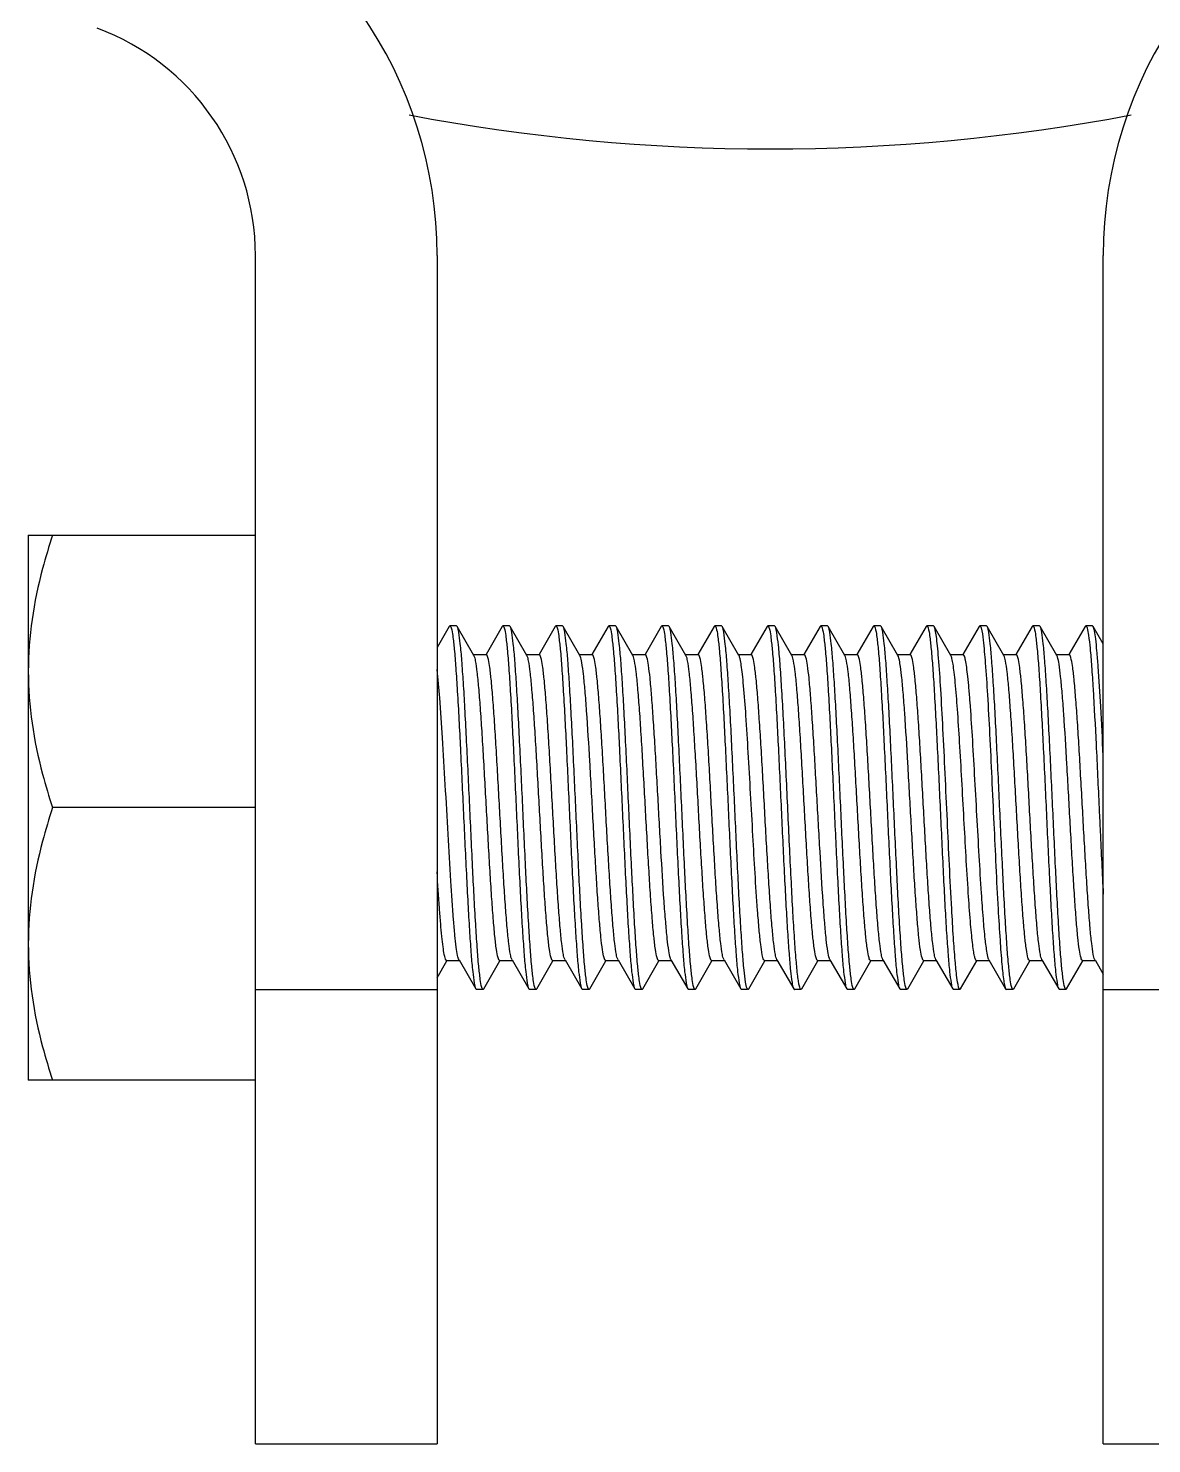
# Model space of a CAD drawing. Extents: x -409572 to -157272, y 600795 to 878326.
# Drawn here: x -401339.9 to -401070.6, y 810430.3 to 810769.6 of the extents above; entities that cross this region are included whole.
import ezdxf

# ---------------------------------------------------------------- set-up
doc = ezdxf.new("R2010")
doc.units = 0
doc.header["$LTSCALE"] = 1000
doc.header["$MEASUREMENT"] = 0
doc.layers.get('0').update_dxf_attribs({"linetype": 'CONTINUOUS'})

msp = doc.modelspace()

# ---------------------------------------------------------------- linework, layer by layer
at = {"linetype": 'CONTINUOUS'}
for p, q in [((-401285.48, 810430.28), (-401285.48, 810715.09)), ((-401241.92, 810715.09), (-401241.92, 810430.28)), ((-401082.2, 810430.28), (-401082.2, 810715.09)), ((-401339.93, 810648.08), (-401285.48, 810648.08)), ((-401339.93, 810648.08), (-401339.93, 810517.4)), ((-401239, 810626.16), (-401241.92, 810621.12)), ((-401239, 810626.16), (-401238.84, 810626.3)), ((-401237.25, 810626.3), (-401238.84, 810626.3)), ((-401237.25, 810626.3), (-401238.84, 810626.3)), ((-401238.84, 810626.3), (-401238.81, 810626.3)), ((-401237.09, 810626.16), (-401237.25, 810626.3)), ((-401233.07, 810619.24), (-401237.09, 810626.16)), ((-401226.29, 810626.16), (-401230.19, 810619.44)), ((-401226.29, 810626.16), (-401226.13, 810626.3)), ((-401224.54, 810626.3), (-401226.13, 810626.3)), ((-401224.54, 810626.3), (-401226.13, 810626.3)), ((-401226.13, 810626.3), (-401226.11, 810626.3)), ((-401224.38, 810626.16), (-401224.54, 810626.3)), ((-401220.37, 810619.24), (-401224.38, 810626.16)), ((-401213.59, 810626.16), (-401217.48, 810619.44)), ((-401213.59, 810626.16), (-401213.43, 810626.3)), ((-401211.84, 810626.3), (-401213.43, 810626.3)), ((-401211.84, 810626.3), (-401213.43, 810626.3)), ((-401213.43, 810626.3), (-401213.4, 810626.3)), ((-401211.68, 810626.16), (-401211.84, 810626.3)), ((-401207.66, 810619.24), (-401211.68, 810626.16)), ((-401200.88, 810626.16), (-401204.78, 810619.44)), ((-401200.88, 810626.16), (-401200.72, 810626.3)), ((-401199.13, 810626.3), (-401200.72, 810626.3)), ((-401199.13, 810626.3), (-401200.72, 810626.3)), ((-401200.72, 810626.3), (-401200.7, 810626.3)), ((-401198.97, 810626.16), (-401199.13, 810626.3)), ((-401194.96, 810619.24), (-401198.97, 810626.16)), ((-401188.18, 810626.16), (-401192.07, 810619.44)), ((-401188.18, 810626.16), (-401188.02, 810626.3)), ((-401186.43, 810626.3), (-401188.02, 810626.3)), ((-401186.43, 810626.3), (-401188.02, 810626.3)), ((-401188.02, 810626.3), (-401187.99, 810626.3)), ((-401186.27, 810626.16), (-401186.43, 810626.3)), ((-401182.25, 810619.24), (-401186.27, 810626.16)), ((-401175.47, 810626.16), (-401179.37, 810619.44)), ((-401175.47, 810626.16), (-401175.31, 810626.3)), ((-401173.72, 810626.3), (-401175.31, 810626.3)), ((-401173.72, 810626.3), (-401175.31, 810626.3)), ((-401175.31, 810626.3), (-401175.29, 810626.3)), ((-401173.56, 810626.16), (-401173.72, 810626.3)), ((-401169.55, 810619.24), (-401173.56, 810626.16)), ((-401162.77, 810626.16), (-401166.66, 810619.44)), ((-401162.77, 810626.16), (-401162.61, 810626.3)), ((-401161.02, 810626.3), (-401162.61, 810626.3)), ((-401161.02, 810626.3), (-401162.61, 810626.3)), ((-401162.61, 810626.3), (-401162.58, 810626.3)), ((-401160.86, 810626.16), (-401161.02, 810626.3)), ((-401156.84, 810619.24), (-401160.86, 810626.16)), ((-401150.06, 810626.16), (-401153.96, 810619.44)), ((-401150.06, 810626.16), (-401149.9, 810626.3)), ((-401148.31, 810626.3), (-401149.9, 810626.3)), ((-401148.31, 810626.3), (-401149.9, 810626.3)), ((-401149.9, 810626.3), (-401149.88, 810626.3)), ((-401148.15, 810626.16), (-401148.31, 810626.3)), ((-401144.14, 810619.24), (-401148.15, 810626.16)), ((-401137.36, 810626.16), (-401141.25, 810619.44)), ((-401137.36, 810626.16), (-401137.2, 810626.3)), ((-401135.61, 810626.3), (-401137.2, 810626.3)), ((-401135.61, 810626.3), (-401137.2, 810626.3)), ((-401137.2, 810626.3), (-401137.17, 810626.3)), ((-401135.45, 810626.16), (-401135.61, 810626.3)), ((-401131.43, 810619.24), (-401135.45, 810626.16)), ((-401124.65, 810626.16), (-401128.55, 810619.44)), ((-401124.65, 810626.16), (-401124.49, 810626.3)), ((-401122.9, 810626.3), (-401124.49, 810626.3)), ((-401122.9, 810626.3), (-401124.49, 810626.3)), ((-401124.49, 810626.3), (-401124.47, 810626.3)), ((-401122.74, 810626.16), (-401122.9, 810626.3)), ((-401118.73, 810619.24), (-401122.74, 810626.16)), ((-401111.95, 810626.16), (-401115.84, 810619.44)), ((-401111.95, 810626.16), (-401111.79, 810626.3)), ((-401110.2, 810626.3), (-401111.79, 810626.3)), ((-401110.2, 810626.3), (-401111.79, 810626.3)), ((-401111.79, 810626.3), (-401111.76, 810626.3)), ((-401110.04, 810626.16), (-401110.2, 810626.3)), ((-401106.02, 810619.24), (-401110.04, 810626.16)), ((-401099.24, 810626.16), (-401103.14, 810619.44)), ((-401099.24, 810626.16), (-401099.08, 810626.3)), ((-401097.49, 810626.3), (-401099.08, 810626.3)), ((-401097.49, 810626.3), (-401099.08, 810626.3)), ((-401099.08, 810626.3), (-401099.06, 810626.3)), ((-401097.33, 810626.16), (-401097.49, 810626.3)), ((-401093.32, 810619.24), (-401097.33, 810626.16)), ((-401086.54, 810626.16), (-401090.43, 810619.44)), ((-401086.54, 810626.16), (-401086.38, 810626.3)), ((-401084.79, 810626.3), (-401086.38, 810626.3)), ((-401084.79, 810626.3), (-401086.38, 810626.3)), ((-401086.38, 810626.3), (-401086.35, 810626.3)), ((-401084.63, 810626.16), (-401084.79, 810626.3)), ((-401082.2, 810621.97), (-401084.63, 810626.16)), ((-401230.11, 810619.4), (-401233.17, 810619.4)), ((-401217.41, 810619.4), (-401220.47, 810619.4)), ((-401204.7, 810619.4), (-401207.76, 810619.4)), ((-401207.58, 810619.07), (-401207.66, 810619.24)), ((-401192, 810619.4), (-401195.06, 810619.4)), ((-401179.29, 810619.4), (-401182.35, 810619.4)), ((-401166.59, 810619.4), (-401169.65, 810619.4)), ((-401153.88, 810619.4), (-401156.94, 810619.4)), ((-401141.18, 810619.4), (-401144.24, 810619.4)), ((-401128.47, 810619.4), (-401131.53, 810619.4)), ((-401131.31, 810618.96), (-401131.43, 810619.24)), ((-401115.77, 810619.4), (-401118.83, 810619.4)), ((-401103.06, 810619.4), (-401106.12, 810619.4)), ((-401090.36, 810619.4), (-401093.42, 810619.4)), ((-401285.48, 810582.74), (-401334.09, 810582.74)), ((-401083.2, 810582.69), (-401083.18, 810582.24)), ((-401241.92, 810541.94), (-401239.55, 810546.03)), ((-401239.62, 810546.08), (-401236.56, 810546.08)), ((-401236.66, 810546.24), (-401232.65, 810539.32)), ((-401230.73, 810539.32), (-401226.84, 810546.03)), ((-401226.91, 810546.08), (-401223.86, 810546.08)), ((-401223.95, 810546.24), (-401219.94, 810539.32)), ((-401218.03, 810539.32), (-401214.14, 810546.03)), ((-401214.21, 810546.08), (-401211.15, 810546.08)), ((-401211.25, 810546.24), (-401207.24, 810539.32)), ((-401205.32, 810539.32), (-401201.43, 810546.03)), ((-401201.5, 810546.08), (-401198.45, 810546.08)), ((-401198.54, 810546.24), (-401194.53, 810539.32)), ((-401192.62, 810539.32), (-401188.73, 810546.03)), ((-401188.8, 810546.08), (-401185.74, 810546.08)), ((-401185.84, 810546.24), (-401181.83, 810539.32)), ((-401179.91, 810539.32), (-401176.02, 810546.03)), ((-401176.09, 810546.08), (-401173.04, 810546.08)), ((-401173.13, 810546.24), (-401169.12, 810539.32)), ((-401167.21, 810539.32), (-401163.32, 810546.03)), ((-401163.39, 810546.08), (-401163.58, 810546.24)), ((-401163.39, 810546.08), (-401160.33, 810546.08)), ((-401160.43, 810546.24), (-401156.42, 810539.32)), ((-401154.5, 810539.32), (-401150.61, 810546.03)), ((-401150.68, 810546.08), (-401147.63, 810546.08)), ((-401147.72, 810546.24), (-401143.71, 810539.32)), ((-401141.8, 810539.32), (-401137.91, 810546.03)), ((-401137.98, 810546.08), (-401134.92, 810546.08)), ((-401135.02, 810546.24), (-401131.01, 810539.32)), ((-401129.09, 810539.32), (-401125.2, 810546.03)), ((-401125.27, 810546.08), (-401122.22, 810546.08)), ((-401122.31, 810546.24), (-401118.3, 810539.32)), ((-401116.39, 810539.32), (-401112.5, 810546.03)), ((-401112.57, 810546.08), (-401109.51, 810546.08)), ((-401109.61, 810546.24), (-401105.6, 810539.32)), ((-401103.68, 810539.32), (-401099.79, 810546.03)), ((-401099.86, 810546.08), (-401096.81, 810546.08)), ((-401096.9, 810546.24), (-401092.89, 810539.32)), ((-401090.98, 810539.32), (-401087.09, 810546.03)), ((-401087.16, 810546.08), (-401084.1, 810546.08)), ((-401084.2, 810546.24), (-401084.1, 810546.08)), ((-401084.1, 810546.08), (-401082.2, 810542.79)), ((-401285.48, 810539.18), (-401241.92, 810539.18)), ((-401232.65, 810539.32), (-401232.48, 810539.18)), ((-401230.9, 810539.18), (-401232.48, 810539.18)), ((-401230.9, 810539.18), (-401232.48, 810539.18)), ((-401230.9, 810539.18), (-401230.92, 810539.18)), ((-401230.73, 810539.32), (-401230.9, 810539.18)), ((-401219.94, 810539.32), (-401219.78, 810539.18)), ((-401218.19, 810539.18), (-401219.78, 810539.18)), ((-401218.19, 810539.18), (-401219.78, 810539.18)), ((-401218.19, 810539.18), (-401218.22, 810539.18)), ((-401218.03, 810539.32), (-401218.19, 810539.18)), ((-401207.24, 810539.32), (-401207.07, 810539.18)), ((-401205.49, 810539.18), (-401207.07, 810539.18)), ((-401205.49, 810539.18), (-401207.07, 810539.18)), ((-401205.49, 810539.18), (-401205.51, 810539.18)), ((-401205.32, 810539.32), (-401205.49, 810539.18)), ((-401194.53, 810539.32), (-401194.37, 810539.18)), ((-401192.78, 810539.18), (-401194.37, 810539.18)), ((-401192.78, 810539.18), (-401194.37, 810539.18)), ((-401192.78, 810539.18), (-401192.81, 810539.18)), ((-401192.62, 810539.32), (-401192.78, 810539.18)), ((-401181.83, 810539.32), (-401181.66, 810539.18)), ((-401180.08, 810539.18), (-401181.66, 810539.18)), ((-401180.08, 810539.18), (-401181.66, 810539.18)), ((-401180.08, 810539.18), (-401180.1, 810539.18)), ((-401179.91, 810539.32), (-401180.08, 810539.18)), ((-401169.12, 810539.32), (-401168.96, 810539.18)), ((-401167.56, 810539.18), (-401168.96, 810539.18)), ((-401167.56, 810539.18), (-401168.96, 810539.18)), ((-401167.47, 810539.23), (-401167.56, 810539.37)), ((-401167.21, 810539.32), (-401167.37, 810539.18)), ((-401156.45, 810539.37), (-401156.42, 810539.32)), ((-401156.42, 810539.32), (-401156.35, 810539.23)), ((-401154.67, 810539.18), (-401156.25, 810539.18)), ((-401154.5, 810539.32), (-401154.67, 810539.18)), ((-401143.71, 810539.32), (-401143.55, 810539.18)), ((-401141.96, 810539.18), (-401143.55, 810539.18)), ((-401141.96, 810539.18), (-401143.55, 810539.18)), ((-401141.96, 810539.18), (-401141.99, 810539.18)), ((-401141.8, 810539.32), (-401141.96, 810539.18)), ((-401131.01, 810539.32), (-401130.84, 810539.18)), ((-401129.26, 810539.18), (-401130.84, 810539.18)), ((-401129.26, 810539.18), (-401130.84, 810539.18)), ((-401129.26, 810539.18), (-401129.28, 810539.18)), ((-401129.09, 810539.32), (-401129.26, 810539.18)), ((-401118.3, 810539.32), (-401118.14, 810539.18)), ((-401116.55, 810539.18), (-401118.14, 810539.18)), ((-401116.55, 810539.18), (-401118.14, 810539.18)), ((-401116.39, 810539.32), (-401116.55, 810539.18)), ((-401105.6, 810539.32), (-401105.43, 810539.18)), ((-401103.85, 810539.18), (-401105.43, 810539.18)), ((-401103.85, 810539.18), (-401105.43, 810539.18)), ((-401103.85, 810539.18), (-401103.87, 810539.18)), ((-401103.68, 810539.32), (-401103.85, 810539.18)), ((-401092.89, 810539.32), (-401092.73, 810539.18)), ((-401091.14, 810539.18), (-401092.73, 810539.18)), ((-401091.14, 810539.18), (-401092.73, 810539.18)), ((-401091.14, 810539.18), (-401091.17, 810539.18)), ((-401090.98, 810539.32), (-401091.14, 810539.18)), ((-401082.2, 810539.18), (-401038.64, 810539.18)), ((-401285.48, 810517.4), (-401339.93, 810517.4)), ((-401285.48, 810430.28), (-401241.92, 810430.28)), ((-401082.2, 810430.28), (-401038.64, 810430.28))]:
    msp.add_line(p, q, dxfattribs=at)
for centre, radius, start, end in [((-401343.56, 810715.09), 101.64, 0, 69.6825), ((-400980.56, 810715.09), 101.64, 110.3175, 180), ((-401343.56, 810715.09), 58.08, 0, 69.6825), ((-401162.06, 811205.28), 464.64, 259.2619, 280.7381)]:
    msp.add_arc(centre, radius, start, end, dxfattribs=at)
for points, knots in [([(-401334.09, 810648.08), (-401334.98, 810645.43), (-401338.2, 810634.83), (-401339.93, 810623.7), (-401339.93, 810615.41)], [0, 0, 0, 0, 0.251892, 1, 1, 1, 1]), ([(-401238.81, 810626.3), (-401238.79, 810626.29), (-401238.64, 810626.17), (-401238.59, 810625.98), (-401238.54, 810625.84)], [0, 0, 0, 0, 0.146246, 1, 1, 1, 1]), ([(-401238.54, 810625.84), (-401238.35, 810625.23), (-401238.1, 810623.52), (-401237.74, 810620.34), (-401237.4, 810615.89), (-401236.88, 810607.95), (-401236.29, 810596.3), (-401235.6, 810581.37), (-401235.01, 810568.69), (-401234.51, 810559.15), (-401234.15, 810553), (-401233.79, 810547.85), (-401233.47, 810543.83), (-401233.08, 810541.14), (-401232.88, 810539.72), (-401232.65, 810539.32)], [0, 0, 0, 0, 0.021868, 0.059293, 0.111148, 0.175758, 0.334416, 0.514504, 0.692433, 0.773207, 0.844889, 0.905123, 0.951944, 0.983855, 1, 1, 1, 1]), ([(-401231.19, 810539.64), (-401231.38, 810540.25), (-401231.63, 810541.96), (-401231.99, 810545.15), (-401232.33, 810549.59), (-401232.85, 810557.53), (-401233.44, 810569.18), (-401234.14, 810584.11), (-401234.73, 810596.79), (-401235.22, 810606.33), (-401235.58, 810612.48), (-401235.94, 810617.63), (-401236.27, 810621.65), (-401236.65, 810624.33), (-401236.85, 810625.75), (-401237.09, 810626.16)], [0, 0, 0, 0, 0.021893, 0.059337, 0.111209, 0.175831, 0.334488, 0.514558, 0.692467, 0.773229, 0.8449, 0.905129, 0.951948, 0.983856, 1, 1, 1, 1]), ([(-401226.11, 810626.3), (-401226.08, 810626.29), (-401225.94, 810626.18), (-401225.89, 810625.99), (-401225.84, 810625.85)], [0, 0, 0, 0, 0.147522, 1, 1, 1, 1]), ([(-401225.84, 810625.85), (-401225.65, 810625.25), (-401225.4, 810623.55), (-401225.04, 810620.38), (-401224.7, 810615.95), (-401224.18, 810608.01), (-401223.59, 810596.36), (-401222.89, 810581.42), (-401222.31, 810568.73), (-401221.81, 810559.18), (-401221.45, 810553.02), (-401221.08, 810547.86), (-401220.76, 810543.84), (-401220.38, 810541.15), (-401220.18, 810539.72), (-401219.94, 810539.32)], [0, 0, 0, 0, 0.02168, 0.058952, 0.110694, 0.175227, 0.333837, 0.514005, 0.692077, 0.772934, 0.8447, 0.905011, 0.95189, 0.983838, 1, 1, 1, 1]), ([(-401218.49, 810539.64), (-401218.68, 810540.24), (-401218.93, 810541.95), (-401219.28, 810545.14), (-401219.63, 810549.58), (-401220.14, 810557.52), (-401220.74, 810569.18), (-401221.43, 810584.11), (-401222.02, 810596.79), (-401222.52, 810606.33), (-401222.87, 810612.47), (-401223.24, 810617.62), (-401223.56, 810621.65), (-401223.95, 810624.33), (-401224.15, 810625.75), (-401224.38, 810626.16)], [0, 0, 0, 0, 0.021869, 0.059298, 0.111159, 0.175773, 0.334425, 0.514513, 0.692436, 0.773203, 0.844885, 0.905123, 0.951945, 0.983855, 1, 1, 1, 1]), ([(-401213.4, 810626.3), (-401213.38, 810626.29), (-401213.23, 810626.17), (-401213.18, 810625.98), (-401213.13, 810625.83)], [0, 0, 0, 0, 0.146192, 1, 1, 1, 1]), ([(-401213.13, 810625.83), (-401212.94, 810625.23), (-401212.69, 810623.52), (-401212.33, 810620.33), (-401211.99, 810615.89), (-401211.47, 810607.95), (-401210.88, 810596.3), (-401210.19, 810581.37), (-401209.6, 810568.69), (-401209.1, 810559.15), (-401208.74, 810553), (-401208.38, 810547.85), (-401208.06, 810543.83), (-401207.67, 810541.14), (-401207.47, 810539.72), (-401207.24, 810539.32)], [0, 0, 0, 0, 0.021875, 0.059308, 0.111172, 0.175789, 0.334441, 0.514524, 0.692444, 0.773209, 0.844888, 0.905124, 0.951946, 0.983855, 1, 1, 1, 1]), ([(-401205.78, 810539.63), (-401205.97, 810540.23), (-401206.22, 810541.93), (-401206.58, 810545.1), (-401206.92, 810549.54), (-401207.44, 810557.47), (-401208.03, 810569.13), (-401208.72, 810584.06), (-401209.31, 810596.75), (-401209.81, 810606.3), (-401210.17, 810612.46), (-401210.53, 810617.61), (-401210.86, 810621.64), (-401211.24, 810624.33), (-401211.44, 810625.75), (-401211.68, 810626.16)], [0, 0, 0, 0, 0.021696, 0.058981, 0.110733, 0.175273, 0.333889, 0.51405, 0.692109, 0.772959, 0.844718, 0.905021, 0.951895, 0.98384, 1, 1, 1, 1]), ([(-401200.7, 810626.3), (-401200.67, 810626.29), (-401200.52, 810626.17), (-401200.47, 810625.98), (-401200.43, 810625.83)], [0, 0, 0, 0, 0.146067, 1, 1, 1, 1]), ([(-401200.43, 810625.83), (-401200.23, 810625.23), (-401199.98, 810623.52), (-401199.63, 810620.33), (-401199.28, 810615.89), (-401198.77, 810607.95), (-401198.17, 810596.29), (-401197.48, 810581.37), (-401196.89, 810568.69), (-401196.39, 810559.15), (-401196.04, 810553), (-401195.67, 810547.85), (-401195.35, 810543.83), (-401194.97, 810541.14), (-401194.77, 810539.72), (-401194.53, 810539.32)], [0, 0, 0, 0, 0.021894, 0.059339, 0.111212, 0.175833, 0.334492, 0.514561, 0.69247, 0.773231, 0.844902, 0.905131, 0.951948, 0.983856, 1, 1, 1, 1]), ([(-401193.08, 810539.64), (-401193.27, 810540.25), (-401193.52, 810541.95), (-401193.87, 810545.14), (-401194.22, 810549.58), (-401194.73, 810557.52), (-401195.33, 810569.18), (-401196.02, 810584.11), (-401196.61, 810596.79), (-401197.11, 810606.33), (-401197.46, 810612.47), (-401197.83, 810617.62), (-401198.15, 810621.65), (-401198.54, 810624.33), (-401198.74, 810625.75), (-401198.97, 810626.16)], [0, 0, 0, 0, 0.021872, 0.059299, 0.111157, 0.175768, 0.334426, 0.51451, 0.692437, 0.773209, 0.84489, 0.905124, 0.951944, 0.983855, 1, 1, 1, 1]), ([(-401187.99, 810626.3), (-401187.97, 810626.29), (-401187.82, 810626.17), (-401187.77, 810625.99), (-401187.72, 810625.84)], [0, 0, 0, 0, 0.14652, 1, 1, 1, 1]), ([(-401187.72, 810625.84), (-401187.53, 810625.24), (-401187.28, 810623.53), (-401186.92, 810620.35), (-401186.58, 810615.91), (-401186.07, 810607.97), (-401185.47, 810596.31), (-401184.78, 810581.38), (-401184.19, 810568.7), (-401183.69, 810559.15), (-401183.33, 810553.01), (-401182.97, 810547.86), (-401182.65, 810543.83), (-401182.26, 810541.14), (-401182.06, 810539.72), (-401181.83, 810539.32)], [0, 0, 0, 0, 0.021827, 0.05922, 0.111051, 0.175644, 0.334293, 0.514399, 0.692358, 0.77315, 0.84485, 0.9051, 0.951933, 0.983851, 1, 1, 1, 1]), ([(-401180.37, 810539.64), (-401180.56, 810540.25), (-401180.81, 810541.96), (-401181.17, 810545.15), (-401181.51, 810549.59), (-401182.03, 810557.53), (-401182.62, 810569.18), (-401183.32, 810584.11), (-401183.91, 810596.79), (-401184.4, 810606.33), (-401184.76, 810612.47), (-401185.12, 810617.62), (-401185.45, 810621.65), (-401185.83, 810624.33), (-401186.03, 810625.75), (-401186.27, 810626.16)], [0, 0, 0, 0, 0.021888, 0.05933, 0.1112, 0.17582, 0.334476, 0.514549, 0.692461, 0.773223, 0.844896, 0.905127, 0.951947, 0.983856, 1, 1, 1, 1]), ([(-401175.29, 810626.3), (-401175.26, 810626.29), (-401175.11, 810626.18), (-401175.07, 810625.99), (-401175.02, 810625.85)], [0, 0, 0, 0, 0.147302, 1, 1, 1, 1]), ([(-401175.02, 810625.85), (-401174.83, 810625.25), (-401174.58, 810623.55), (-401174.22, 810620.37), (-401173.88, 810615.94), (-401173.36, 810608), (-401172.77, 810596.35), (-401172.07, 810581.41), (-401171.48, 810568.72), (-401170.99, 810559.17), (-401170.63, 810553.02), (-401170.26, 810547.86), (-401169.94, 810543.83), (-401169.56, 810541.15), (-401169.36, 810539.72), (-401169.12, 810539.32)], [0, 0, 0, 0, 0.021712, 0.059011, 0.110774, 0.175321, 0.333937, 0.514091, 0.692138, 0.77298, 0.844732, 0.90503, 0.9519, 0.983841, 1, 1, 1, 1]), ([(-401167.56, 810539.37), (-401167.79, 810539.84), (-401168.01, 810541.36), (-401168.39, 810544.24), (-401168.73, 810548.48), (-401169.09, 810553.87), (-401169.46, 810560.26), (-401169.96, 810570.1), (-401170.56, 810583.04), (-401171.16, 810595.96), (-401171.67, 810605.74), (-401172.03, 810612.06), (-401172.4, 810617.37), (-401172.73, 810621.51), (-401173.12, 810624.28), (-401173.32, 810625.74), (-401173.56, 810626.16)], [0, 0, 0, 0, 0.017781, 0.051792, 0.101046, 0.163901, 0.238227, 0.321493, 0.50325, 0.684515, 0.767186, 0.840711, 0.902583, 0.950706, 0.983484, 1, 1, 1, 1]), ([(-401162.58, 810626.3), (-401162.56, 810626.29), (-401162.39, 810626.16), (-401162.35, 810625.95), (-401162.3, 810625.79)], [0, 0, 0, 0, 0.142412, 1, 1, 1, 1]), ([(-401162.3, 810625.79), (-401162.11, 810625.17), (-401161.86, 810623.45), (-401161.51, 810620.24), (-401161.16, 810615.81), (-401160.65, 810607.91), (-401160.06, 810596.34), (-401159.37, 810581.51), (-401158.79, 810568.92), (-401158.29, 810559.42), (-401157.94, 810553.28), (-401157.58, 810548.11), (-401157.25, 810544.05), (-401156.88, 810541.28), (-401156.67, 810539.82), (-401156.45, 810539.37)], [0, 0, 0, 0, 0.022323, 0.059966, 0.111809, 0.176196, 0.333935, 0.512859, 0.689876, 0.770433, 0.84213, 0.902644, 0.950025, 0.982776, 1, 1, 1, 1]), ([(-401154.67, 810539.18), (-401154.76, 810539.18), (-401154.94, 810539.51), (-401155.08, 810540.07), (-401155.28, 810541.09), (-401155.55, 810543.14), (-401155.88, 810546.61), (-401156.25, 810551.7), (-401156.63, 810557.94), (-401157, 810565.08), (-401157.38, 810572.87), (-401157.76, 810581.01), (-401158.14, 810589.22), (-401158.52, 810597.19), (-401158.9, 810604.64), (-401159.27, 810611.28), (-401159.66, 810616.88), (-401159.99, 810621.26), (-401160.4, 810624.18), (-401160.6, 810625.72), (-401160.86, 810626.16)], [0, 0, 0, 0, 0.003179, 0.010349, 0.021865, 0.037693, 0.081777, 0.141086, 0.21349, 0.29637, 0.38671, 0.481216, 0.576446, 0.66894, 0.755331, 0.832471, 0.897559, 0.948248, 0.982744, 1, 1, 1, 1]), ([(-401149.88, 810626.3), (-401149.85, 810626.29), (-401149.7, 810626.17), (-401149.65, 810625.98), (-401149.61, 810625.83)], [0, 0, 0, 0, 0.146004, 1, 1, 1, 1]), ([(-401149.61, 810625.83), (-401149.41, 810625.23), (-401149.16, 810623.52), (-401148.81, 810620.33), (-401148.46, 810615.88), (-401147.95, 810607.94), (-401147.35, 810596.29), (-401146.66, 810581.36), (-401146.07, 810568.69), (-401145.57, 810559.14), (-401145.22, 810553), (-401144.85, 810547.85), (-401144.53, 810543.83), (-401144.15, 810541.14), (-401143.95, 810539.72), (-401143.71, 810539.32)], [0, 0, 0, 0, 0.021904, 0.059356, 0.111234, 0.175859, 0.334521, 0.514585, 0.692487, 0.773246, 0.844913, 0.905138, 0.951952, 0.983857, 1, 1, 1, 1]), ([(-401142.26, 810539.64), (-401142.45, 810540.25), (-401142.7, 810541.96), (-401143.06, 810545.15), (-401143.4, 810549.59), (-401143.91, 810557.53), (-401144.51, 810569.18), (-401145.2, 810584.11), (-401145.79, 810596.79), (-401146.29, 810606.33), (-401146.64, 810612.48), (-401147.01, 810617.63), (-401147.33, 810621.65), (-401147.72, 810624.33), (-401147.92, 810625.75), (-401148.15, 810626.16)], [0, 0, 0, 0, 0.021888, 0.059328, 0.111196, 0.175814, 0.334474, 0.514547, 0.692462, 0.773228, 0.844902, 0.905131, 0.951948, 0.983856, 1, 1, 1, 1]), ([(-401137.17, 810626.3), (-401137.15, 810626.29), (-401137, 810626.18), (-401136.95, 810625.99), (-401136.9, 810625.84)], [0, 0, 0, 0, 0.146788, 1, 1, 1, 1]), ([(-401136.9, 810625.84), (-401136.71, 810625.24), (-401136.46, 810623.54), (-401136.1, 810620.35), (-401135.76, 810615.92), (-401135.25, 810607.98), (-401134.65, 810596.32), (-401133.96, 810581.39), (-401133.37, 810568.71), (-401132.87, 810559.16), (-401132.51, 810553.01), (-401132.15, 810547.86), (-401131.83, 810543.83), (-401131.44, 810541.14), (-401131.24, 810539.72), (-401131.01, 810539.32)], [0, 0, 0, 0, 0.021788, 0.059148, 0.110955, 0.175533, 0.334174, 0.514296, 0.692285, 0.773094, 0.844811, 0.905077, 0.951921, 0.983848, 1, 1, 1, 1]), ([(-401129.55, 810539.64), (-401129.74, 810540.25), (-401129.99, 810541.95), (-401130.35, 810545.14), (-401130.69, 810549.59), (-401131.21, 810557.53), (-401131.8, 810569.18), (-401132.5, 810584.11), (-401133.09, 810596.79), (-401133.58, 810606.33), (-401133.94, 810612.47), (-401134.3, 810617.62), (-401134.63, 810621.65), (-401135.01, 810624.33), (-401135.21, 810625.75), (-401135.45, 810626.16)], [0, 0, 0, 0, 0.021877, 0.059311, 0.111175, 0.175792, 0.334445, 0.514524, 0.692444, 0.773209, 0.844887, 0.905122, 0.951945, 0.983855, 1, 1, 1, 1]), ([(-401124.47, 810626.3), (-401124.44, 810626.29), (-401124.29, 810626.18), (-401124.25, 810625.99), (-401124.2, 810625.84)], [0, 0, 0, 0, 0.146706, 1, 1, 1, 1]), ([(-401124.2, 810625.84), (-401124.01, 810625.24), (-401123.76, 810623.54), (-401123.4, 810620.35), (-401123.06, 810615.91), (-401122.54, 810607.97), (-401121.95, 810596.32), (-401121.25, 810581.39), (-401120.66, 810568.71), (-401120.17, 810559.16), (-401119.81, 810553.01), (-401119.44, 810547.86), (-401119.12, 810543.83), (-401118.74, 810541.14), (-401118.54, 810539.72), (-401118.3, 810539.32)], [0, 0, 0, 0, 0.0218, 0.059172, 0.110989, 0.175574, 0.334211, 0.514328, 0.692305, 0.773106, 0.844818, 0.905082, 0.951925, 0.983849, 1, 1, 1, 1]), ([(-401118.53, 810558.43), (-401118.93, 810565.49), (-401119.43, 810576.32), (-401120.1, 810590.73), (-401120.6, 810601.23), (-401121.11, 810610.48), (-401121.54, 810617.12), (-401121.92, 810621.34), (-401122.17, 810623.58), (-401122.42, 810625.1), (-401122.6, 810625.91), (-401122.74, 810626.16)], [0, 0, 0, 0, 0.31261, 0.479025, 0.637331, 0.776893, 0.888349, 0.931124, 0.964281, 0.987309, 1, 1, 1, 1]), ([(-401111.76, 810626.3), (-401111.74, 810626.29), (-401111.59, 810626.18), (-401111.54, 810625.99), (-401111.49, 810625.84)], [0, 0, 0, 0, 0.14666, 1, 1, 1, 1]), ([(-401111.49, 810625.84), (-401111.19, 810624.89), (-401110.89, 810622.06), (-401110.38, 810616.71), (-401109.92, 810609.18), (-401109.42, 810600), (-401108.93, 810589.72), (-401108.29, 810575.74), (-401107.8, 810565.26), (-401107.41, 810558.43)], [0, 0, 0, 0, 0.04411, 0.125541, 0.239358, 0.37843, 0.533993, 0.696234, 1, 1, 1, 1]), ([(-401104.14, 810539.63), (-401104.33, 810540.23), (-401104.58, 810541.94), (-401104.94, 810545.12), (-401105.28, 810549.56), (-401105.8, 810557.49), (-401106.39, 810569.15), (-401107.08, 810584.08), (-401107.67, 810596.77), (-401108.17, 810606.32), (-401108.53, 810612.46), (-401108.89, 810617.62), (-401109.22, 810621.65), (-401109.6, 810624.33), (-401109.8, 810625.75), (-401110.04, 810626.16)], [0, 0, 0, 0, 0.02177, 0.059115, 0.110912, 0.175482, 0.334119, 0.514249, 0.692251, 0.773068, 0.844793, 0.905066, 0.951916, 0.983846, 1, 1, 1, 1]), ([(-401099.06, 810626.3), (-401099.03, 810626.29), (-401098.88, 810626.17), (-401098.83, 810625.98), (-401098.79, 810625.83)], [0, 0, 0, 0, 0.146034, 1, 1, 1, 1]), ([(-401098.79, 810625.83), (-401098.59, 810625.23), (-401098.34, 810623.52), (-401097.99, 810620.33), (-401097.64, 810615.89), (-401097.13, 810607.94), (-401096.53, 810596.29), (-401095.84, 810581.36), (-401095.25, 810568.69), (-401094.75, 810559.14), (-401094.4, 810553), (-401094.03, 810547.85), (-401093.71, 810543.83), (-401093.33, 810541.14), (-401093.13, 810539.72), (-401092.89, 810539.32)], [0, 0, 0, 0, 0.021899, 0.059349, 0.111223, 0.175847, 0.334508, 0.514576, 0.692482, 0.773242, 0.844912, 0.905137, 0.951951, 0.983857, 1, 1, 1, 1]), ([(-401091.44, 810539.65), (-401091.63, 810540.25), (-401091.88, 810541.96), (-401092.24, 810545.15), (-401092.58, 810549.6), (-401093.09, 810557.54), (-401093.69, 810569.19), (-401094.38, 810584.12), (-401094.97, 810596.79), (-401095.47, 810606.33), (-401095.82, 810612.48), (-401096.19, 810617.63), (-401096.51, 810621.65), (-401096.9, 810624.33), (-401097.1, 810625.75), (-401097.33, 810626.16)], [0, 0, 0, 0, 0.02191, 0.059368, 0.111249, 0.175876, 0.33454, 0.514602, 0.692499, 0.773255, 0.84492, 0.905142, 0.951954, 0.983858, 1, 1, 1, 1]), ([(-401086.35, 810626.3), (-401086.33, 810626.29), (-401086.18, 810626.18), (-401086.13, 810625.99), (-401086.08, 810625.84)], [0, 0, 0, 0, 0.147008, 1, 1, 1, 1]), ([(-401086.08, 810625.84), (-401085.9, 810625.26), (-401085.65, 810623.62), (-401085.3, 810620.54), (-401084.97, 810616.26), (-401084.46, 810608.59), (-401083.88, 810597.28), (-401083.43, 810587.77), (-401083.2, 810582.69)], [0, 0, 0, 0, 0.042374, 0.114709, 0.214932, 0.339935, 0.647912, 1, 1, 1, 1]), ([(-401082.2, 810595.19), (-401082.39, 810599.12), (-401082.75, 810606.26), (-401083.25, 810614.63), (-401083.68, 810620.03), (-401083.96, 810622.9), (-401084.26, 810624.83), (-401084.45, 810625.85), (-401084.63, 810626.16)], [0, 0, 0, 0, 0.379459, 0.689334, 0.809279, 0.902185, 0.96608, 1, 1, 1, 1]), ([(-401226.91, 810546.08), (-401227, 810546.08), (-401227.18, 810546.34), (-401227.43, 810547.18), (-401227.77, 810549.12), (-401228.12, 810552.25), (-401228.49, 810556.52), (-401228.86, 810561.73), (-401229.24, 810567.69), (-401229.62, 810574.2), (-401230.12, 810583.27), (-401230.61, 810592.27), (-401231.13, 810600.85), (-401231.5, 810606.46), (-401231.88, 810611.21), (-401232.23, 810614.95), (-401232.61, 810617.49), (-401232.84, 810618.84), (-401233.07, 810619.24)], [0, 0, 0, 0, 0.003456, 0.010692, 0.037889, 0.081613, 0.140407, 0.212192, 0.2944, 0.384075, 0.47799, 0.664972, 0.751304, 0.828651, 0.894236, 0.945722, 0.981321, 1, 1, 1, 1]), ([(-401223.95, 810546.24), (-401224.18, 810546.64), (-401224.41, 810547.99), (-401224.8, 810550.53), (-401225.15, 810554.27), (-401225.53, 810559.02), (-401225.9, 810564.63), (-401226.42, 810573.21), (-401226.91, 810582.2), (-401227.41, 810591.28), (-401227.79, 810597.79), (-401228.16, 810603.75), (-401228.54, 810608.95), (-401228.91, 810613.22), (-401229.25, 810616.36), (-401229.59, 810618.3), (-401229.84, 810619.14), (-401230.03, 810619.4), (-401230.11, 810619.4)], [0, 0, 0, 0, 0.01868, 0.054278, 0.105764, 0.171348, 0.248694, 0.335026, 0.52201, 0.615925, 0.705601, 0.787808, 0.859593, 0.918386, 0.962109, 0.989306, 0.996546, 1, 1, 1, 1]), ([(-401214.21, 810546.08), (-401214.29, 810546.08), (-401214.48, 810546.34), (-401214.73, 810547.18), (-401215.07, 810549.12), (-401215.41, 810552.25), (-401215.79, 810556.52), (-401216.16, 810561.73), (-401216.54, 810567.69), (-401216.91, 810574.2), (-401217.42, 810583.27), (-401217.91, 810592.27), (-401218.42, 810600.85), (-401218.8, 810606.46), (-401219.18, 810611.21), (-401219.52, 810614.95), (-401219.91, 810617.49), (-401220.14, 810618.84), (-401220.37, 810619.24)], [0, 0, 0, 0, 0.003455, 0.010693, 0.037891, 0.081614, 0.140407, 0.212192, 0.2944, 0.384075, 0.47799, 0.664974, 0.751306, 0.828653, 0.894237, 0.945722, 0.98132, 1, 1, 1, 1]), ([(-401211.25, 810546.24), (-401211.48, 810546.64), (-401211.71, 810547.99), (-401212.1, 810550.53), (-401212.44, 810554.27), (-401212.82, 810559.02), (-401213.19, 810564.63), (-401213.71, 810573.21), (-401214.2, 810582.2), (-401214.71, 810591.28), (-401215.08, 810597.79), (-401215.46, 810603.75), (-401215.83, 810608.95), (-401216.2, 810613.22), (-401216.55, 810616.36), (-401216.89, 810618.3), (-401217.14, 810619.14), (-401217.32, 810619.4), (-401217.41, 810619.4)], [0, 0, 0, 0, 0.018679, 0.054277, 0.105763, 0.171348, 0.248695, 0.335027, 0.52201, 0.615925, 0.7056, 0.787807, 0.859593, 0.918386, 0.96211, 0.989308, 0.996544, 1, 1, 1, 1]), ([(-401201.5, 810546.08), (-401201.59, 810546.08), (-401201.77, 810546.33), (-401202.02, 810547.15), (-401202.35, 810549.04), (-401202.69, 810552.1), (-401203.06, 810556.27), (-401203.43, 810561.35), (-401203.8, 810567.2), (-401204.17, 810573.59), (-401204.67, 810582.54), (-401205.26, 810593.35), (-401205.87, 810603.54), (-401206.41, 810610.48), (-401206.76, 810614.36), (-401207.13, 810617.11), (-401207.38, 810618.57), (-401207.58, 810619.07)], [0, 0, 0, 0, 0.003398, 0.010481, 0.037063, 0.079811, 0.137346, 0.207687, 0.288384, 0.376611, 0.469274, 0.654855, 0.819309, 0.886268, 0.939811, 0.978111, 1, 1, 1, 1]), ([(-401198.54, 810546.24), (-401198.77, 810546.64), (-401199, 810547.99), (-401199.39, 810550.53), (-401199.74, 810554.27), (-401200.12, 810559.02), (-401200.49, 810564.63), (-401201.01, 810573.21), (-401201.5, 810582.2), (-401202, 810591.28), (-401202.38, 810597.79), (-401202.75, 810603.75), (-401203.13, 810608.95), (-401203.5, 810613.22), (-401203.84, 810616.36), (-401204.18, 810618.3), (-401204.43, 810619.14), (-401204.62, 810619.4), (-401204.7, 810619.4)], [0, 0, 0, 0, 0.01868, 0.054279, 0.105766, 0.17135, 0.248697, 0.335029, 0.522011, 0.615926, 0.705601, 0.78781, 0.859595, 0.918388, 0.962111, 0.989307, 0.996546, 1, 1, 1, 1]), ([(-401188.8, 810546.08), (-401188.88, 810546.08), (-401189.07, 810546.34), (-401189.32, 810547.18), (-401189.66, 810549.12), (-401190, 810552.25), (-401190.38, 810556.52), (-401190.75, 810561.73), (-401191.13, 810567.69), (-401191.5, 810574.2), (-401192.01, 810583.27), (-401192.5, 810592.27), (-401193.01, 810600.85), (-401193.39, 810606.46), (-401193.77, 810611.21), (-401194.11, 810614.95), (-401194.5, 810617.49), (-401194.73, 810618.84), (-401194.96, 810619.24)], [0, 0, 0, 0, 0.003456, 0.010692, 0.037889, 0.081613, 0.140406, 0.212192, 0.294399, 0.384075, 0.477989, 0.664972, 0.751304, 0.828651, 0.894236, 0.945722, 0.981321, 1, 1, 1, 1]), ([(-401185.99, 810546.61), (-401186.18, 810547.18), (-401186.44, 810548.77), (-401186.8, 810551.68), (-401187.15, 810555.67), (-401187.68, 810562.69), (-401188.28, 810572.86), (-401188.87, 810583.6), (-401189.36, 810592.44), (-401189.73, 810598.72), (-401190.1, 810604.46), (-401190.46, 810609.44), (-401190.82, 810613.52), (-401191.16, 810616.5), (-401191.49, 810618.35), (-401191.74, 810619.16), (-401191.92, 810619.4), (-401192, 810619.4)], [0, 0, 0, 0, 0.024737, 0.065402, 0.120735, 0.188882, 0.353983, 0.53832, 0.629884, 0.716845, 0.796224, 0.865309, 0.92175, 0.963653, 0.989702, 0.996649, 1, 1, 1, 1]), ([(-401176.09, 810546.08), (-401176.18, 810546.08), (-401176.36, 810546.34), (-401176.61, 810547.18), (-401176.95, 810549.12), (-401177.3, 810552.25), (-401177.67, 810556.52), (-401178.04, 810561.73), (-401178.42, 810567.69), (-401178.8, 810574.2), (-401179.3, 810583.27), (-401179.79, 810592.27), (-401180.31, 810600.85), (-401180.68, 810606.46), (-401181.06, 810611.21), (-401181.41, 810614.95), (-401181.79, 810617.49), (-401182.02, 810618.84), (-401182.25, 810619.24)], [0, 0, 0, 0, 0.003456, 0.010693, 0.037891, 0.081614, 0.140408, 0.212193, 0.2944, 0.384075, 0.47799, 0.664974, 0.751306, 0.828653, 0.894237, 0.945723, 0.981321, 1, 1, 1, 1]), ([(-401173.13, 810546.24), (-401173.36, 810546.64), (-401173.59, 810547.99), (-401173.98, 810550.53), (-401174.33, 810554.27), (-401174.71, 810559.02), (-401175.08, 810564.63), (-401175.6, 810573.21), (-401176.09, 810582.2), (-401176.59, 810591.28), (-401176.97, 810597.79), (-401177.34, 810603.75), (-401177.72, 810608.95), (-401178.09, 810613.22), (-401178.44, 810616.36), (-401178.77, 810618.3), (-401179.02, 810619.14), (-401179.21, 810619.4), (-401179.29, 810619.4)], [0, 0, 0, 0, 0.018679, 0.054277, 0.105763, 0.171348, 0.248694, 0.335027, 0.52201, 0.615925, 0.7056, 0.787807, 0.859592, 0.918386, 0.96211, 0.989307, 0.996544, 1, 1, 1, 1]), ([(-401163.58, 810546.24), (-401163.8, 810546.62), (-401164.03, 810547.89), (-401164.4, 810550.3), (-401164.74, 810553.84), (-401165.44, 810562.51), (-401166.05, 810573.39), (-401166.75, 810586.02), (-401167.28, 810595.62), (-401167.82, 810604.24), (-401168.28, 810610.5), (-401168.68, 810614.53), (-401168.94, 810616.69), (-401169.21, 810618.19), (-401169.4, 810618.98), (-401169.55, 810619.24)], [0, 0, 0, 0, 0.017852, 0.051664, 0.100534, 0.162875, 0.407985, 0.545976, 0.68048, 0.801297, 0.899285, 0.937334, 0.967097, 0.988058, 1, 1, 1, 1]), ([(-401160.43, 810546.24), (-401160.66, 810546.63), (-401160.89, 810547.98), (-401161.28, 810550.52), (-401161.62, 810554.26), (-401162, 810559), (-401162.37, 810564.61), (-401162.89, 810573.2), (-401163.38, 810582.19), (-401163.88, 810591.27), (-401164.26, 810597.78), (-401164.64, 810603.75), (-401165.01, 810608.95), (-401165.38, 810613.22), (-401165.73, 810616.36), (-401166.07, 810618.3), (-401166.32, 810619.14), (-401166.5, 810619.4), (-401166.59, 810619.4)], [0, 0, 0, 0, 0.018628, 0.054185, 0.105638, 0.171201, 0.248536, 0.334866, 0.521871, 0.615806, 0.705504, 0.787737, 0.859546, 0.918359, 0.962097, 0.989304, 0.996544, 1, 1, 1, 1]), ([(-401150.68, 810546.08), (-401150.77, 810546.08), (-401150.95, 810546.34), (-401151.2, 810547.18), (-401151.54, 810549.12), (-401151.89, 810552.25), (-401152.26, 810556.52), (-401152.63, 810561.73), (-401153.01, 810567.69), (-401153.39, 810574.2), (-401153.89, 810583.27), (-401154.38, 810592.27), (-401154.9, 810600.85), (-401155.27, 810606.46), (-401155.65, 810611.21), (-401156, 810614.95), (-401156.38, 810617.49), (-401156.61, 810618.84), (-401156.84, 810619.24)], [0, 0, 0, 0, 0.003455, 0.010692, 0.037889, 0.081612, 0.140406, 0.212191, 0.294399, 0.384075, 0.477989, 0.664972, 0.751304, 0.82865, 0.894235, 0.945722, 0.98132, 1, 1, 1, 1]), ([(-401147.86, 810546.55), (-401148.05, 810547.1), (-401148.31, 810548.65), (-401148.67, 810551.51), (-401149.02, 810555.47), (-401149.55, 810562.47), (-401150.15, 810572.65), (-401150.74, 810583.41), (-401151.24, 810592.28), (-401151.61, 810598.59), (-401151.98, 810604.36), (-401152.34, 810609.37), (-401152.7, 810613.48), (-401153.04, 810616.48), (-401153.37, 810618.35), (-401153.62, 810619.15), (-401153.8, 810619.4), (-401153.88, 810619.4)], [0, 0, 0, 0, 0.023905, 0.063882, 0.118695, 0.186499, 0.351414, 0.536115, 0.627999, 0.715327, 0.79509, 0.864539, 0.921297, 0.963445, 0.989649, 0.996636, 1, 1, 1, 1]), ([(-401137.98, 810546.08), (-401138.06, 810546.08), (-401138.25, 810546.34), (-401138.5, 810547.18), (-401138.84, 810549.12), (-401139.18, 810552.25), (-401139.56, 810556.52), (-401139.93, 810561.73), (-401140.31, 810567.69), (-401140.68, 810574.2), (-401141.19, 810583.27), (-401141.68, 810592.27), (-401142.19, 810600.85), (-401142.57, 810606.46), (-401142.95, 810611.21), (-401143.29, 810614.95), (-401143.68, 810617.49), (-401143.91, 810618.84), (-401144.14, 810619.24)], [0, 0, 0, 0, 0.003456, 0.010693, 0.037891, 0.081614, 0.140408, 0.212193, 0.2944, 0.384075, 0.47799, 0.664974, 0.751306, 0.828653, 0.894237, 0.945723, 0.981321, 1, 1, 1, 1]), ([(-401135.02, 810546.24), (-401135.25, 810546.64), (-401135.48, 810547.99), (-401135.87, 810550.53), (-401136.21, 810554.27), (-401136.59, 810559.02), (-401136.96, 810564.63), (-401137.48, 810573.21), (-401137.97, 810582.2), (-401138.48, 810591.28), (-401138.85, 810597.79), (-401139.23, 810603.75), (-401139.6, 810608.95), (-401139.97, 810613.22), (-401140.32, 810616.36), (-401140.66, 810618.3), (-401140.91, 810619.14), (-401141.09, 810619.4), (-401141.18, 810619.4)], [0, 0, 0, 0, 0.018679, 0.054277, 0.105763, 0.171347, 0.248694, 0.335027, 0.52201, 0.615925, 0.7056, 0.787807, 0.859592, 0.918386, 0.962109, 0.989307, 0.996544, 1, 1, 1, 1]), ([(-401125.27, 810546.08), (-401125.36, 810546.08), (-401125.54, 810546.32), (-401125.78, 810547.13), (-401126.12, 810549), (-401126.46, 810552.02), (-401126.82, 810556.13), (-401127.19, 810561.16), (-401127.56, 810566.94), (-401127.92, 810573.26), (-401128.42, 810582.15), (-401129.01, 810592.92), (-401129.62, 810603.1), (-401130.14, 810610.09), (-401130.5, 810614.03), (-401130.86, 810616.88), (-401131.12, 810618.41), (-401131.31, 810618.96)], [0, 0, 0, 0, 0.00337, 0.010373, 0.036639, 0.078887, 0.135774, 0.205372, 0.28529, 0.372768, 0.464782, 0.64963, 0.814469, 0.882133, 0.936734, 0.976432, 1, 1, 1, 1]), ([(-401122.31, 810546.24), (-401122.54, 810546.64), (-401122.77, 810547.99), (-401123.16, 810550.53), (-401123.51, 810554.27), (-401123.89, 810559.02), (-401124.26, 810564.63), (-401124.78, 810573.21), (-401125.27, 810582.2), (-401125.77, 810591.28), (-401126.15, 810597.79), (-401126.52, 810603.75), (-401126.9, 810608.95), (-401127.27, 810613.22), (-401127.61, 810616.36), (-401127.95, 810618.3), (-401128.2, 810619.14), (-401128.39, 810619.4), (-401128.47, 810619.4)], [0, 0, 0, 0, 0.01868, 0.054279, 0.105765, 0.17135, 0.248696, 0.335029, 0.522011, 0.615925, 0.705601, 0.787809, 0.859595, 0.918388, 0.962111, 0.989308, 0.996545, 1, 1, 1, 1]), ([(-401114.55, 810562.28), (-401114.94, 810568.18), (-401115.44, 810577.23), (-401116.1, 810589.27), (-401116.61, 810598.07), (-401117.11, 810605.84), (-401117.54, 810611.44), (-401117.92, 810615.03), (-401118.16, 810616.95), (-401118.41, 810618.29), (-401118.6, 810619.01), (-401118.73, 810619.24)], [0, 0, 0, 0, 0.310342, 0.475677, 0.633257, 0.772654, 0.88467, 0.928035, 0.961992, 0.986043, 1, 1, 1, 1]), ([(-401111.4, 810562.28), (-401111.59, 810565.23), (-401111.97, 810571.42), (-401112.49, 810580.9), (-401113.02, 810590.51), (-401113.54, 810599.56), (-401114, 810606.44), (-401114.38, 810611.17), (-401114.65, 810613.99), (-401114.9, 810616.21), (-401115.18, 810617.91), (-401115.38, 810618.81), (-401115.62, 810619.4), (-401115.77, 810619.4)], [0, 0, 0, 0, 0.154792, 0.324211, 0.496022, 0.657766, 0.797744, 0.856333, 0.905865, 0.945463, 0.974462, 0.992476, 1, 1, 1, 1]), ([(-401099.86, 810546.08), (-401099.95, 810546.08), (-401100.13, 810546.34), (-401100.38, 810547.18), (-401100.72, 810549.12), (-401101.07, 810552.25), (-401101.44, 810556.52), (-401101.81, 810561.73), (-401102.19, 810567.69), (-401102.57, 810574.2), (-401103.07, 810583.27), (-401103.56, 810592.27), (-401104.08, 810600.85), (-401104.45, 810606.46), (-401104.83, 810611.21), (-401105.18, 810614.95), (-401105.56, 810617.49), (-401105.79, 810618.84), (-401106.02, 810619.24)], [0, 0, 0, 0, 0.003456, 0.010693, 0.037891, 0.081614, 0.140408, 0.212193, 0.2944, 0.384075, 0.47799, 0.664973, 0.751306, 0.828653, 0.894237, 0.945723, 0.981321, 1, 1, 1, 1]), ([(-401096.9, 810546.24), (-401097.13, 810546.64), (-401097.36, 810547.99), (-401097.75, 810550.53), (-401098.1, 810554.27), (-401098.48, 810559.02), (-401098.85, 810564.63), (-401099.37, 810573.21), (-401099.86, 810582.2), (-401100.36, 810591.28), (-401100.74, 810597.79), (-401101.11, 810603.75), (-401101.49, 810608.95), (-401101.86, 810613.22), (-401102.21, 810616.36), (-401102.54, 810618.3), (-401102.79, 810619.14), (-401102.98, 810619.4), (-401103.06, 810619.4)], [0, 0, 0, 0, 0.018679, 0.054277, 0.105763, 0.171347, 0.248694, 0.335026, 0.52201, 0.615925, 0.7056, 0.787807, 0.859592, 0.918386, 0.962109, 0.989307, 0.996544, 1, 1, 1, 1]), ([(-401087.16, 810546.08), (-401087.24, 810546.08), (-401087.42, 810546.32), (-401087.67, 810547.13), (-401088, 810548.98), (-401088.34, 810551.98), (-401088.7, 810556.07), (-401089.06, 810561.06), (-401089.43, 810566.81), (-401089.8, 810573.1), (-401090.29, 810581.95), (-401090.88, 810592.7), (-401091.49, 810602.87), (-401092.01, 810609.88), (-401092.36, 810613.86), (-401092.72, 810616.76), (-401092.99, 810618.33), (-401093.18, 810618.89)], [0, 0, 0, 0, 0.003356, 0.010319, 0.036431, 0.078432, 0.135001, 0.204233, 0.283766, 0.370875, 0.462568, 0.647052, 0.812078, 0.880087, 0.935211, 0.975599, 1, 1, 1, 1]), ([(-401084.2, 810546.24), (-401084.43, 810546.64), (-401084.66, 810547.99), (-401085.05, 810550.53), (-401085.39, 810554.27), (-401085.77, 810559.02), (-401086.14, 810564.63), (-401086.66, 810573.21), (-401087.15, 810582.2), (-401087.66, 810591.28), (-401088.03, 810597.79), (-401088.41, 810603.75), (-401088.78, 810608.95), (-401089.15, 810613.22), (-401089.5, 810616.36), (-401089.84, 810618.3), (-401090.09, 810619.14), (-401090.27, 810619.4), (-401090.36, 810619.4)], [0, 0, 0, 0, 0.018679, 0.054278, 0.105765, 0.17135, 0.248696, 0.335028, 0.522011, 0.615925, 0.705601, 0.787809, 0.859594, 0.918388, 0.962111, 0.989308, 0.996544, 1, 1, 1, 1]), ([(-401339.93, 810615.41), (-401339.93, 810607.11), (-401338.2, 810595.99), (-401334.98, 810585.39), (-401334.09, 810582.74)], [0, 0, 0, 0, 0.748108, 1, 1, 1, 1]), ([(-401236.66, 810546.24), (-401236.84, 810546.56), (-401237.06, 810547.6), (-401237.38, 810549.55), (-401237.68, 810552.4), (-401238.15, 810557.69), (-401238.68, 810565.77), (-401239.31, 810576.58), (-401239.93, 810588.03), (-401240.55, 810598.93), (-401241.17, 810608.14), (-401241.63, 810613.58), (-401241.92, 810615.83)], [0, 0, 0, 0, 0.015697, 0.044446, 0.085716, 0.138485, 0.272802, 0.433446, 0.603652, 0.765638, 0.902498, 1, 1, 1, 1]), ([(-401334.09, 810582.74), (-401334.98, 810580.09), (-401338.2, 810569.49), (-401339.93, 810558.36), (-401339.93, 810550.07)], [0, 0, 0, 0, 0.251892, 1, 1, 1, 1]), ([(-401083.18, 810582.24), (-401083.1, 810580.49), (-401082.78, 810573.75), (-401082.46, 810567.01), (-401082.2, 810562.03)], [0, 0, 0, 0, 0.259922, 1, 1, 1, 1]), ([(-401239.62, 810546.08), (-401239.78, 810546.08), (-401240.02, 810546.74), (-401240.25, 810547.72), (-401240.53, 810549.6), (-401240.8, 810552.04), (-401241.08, 810555.14), (-401241.48, 810560.3), (-401241.74, 810564.43), (-401241.92, 810567.34)], [0, 0, 0, 0, 0.021802, 0.074827, 0.160247, 0.276725, 0.42207, 0.593424, 1, 1, 1, 1]), ([(-401112.57, 810546.08), (-401112.69, 810546.08), (-401112.92, 810546.55), (-401113.1, 810547.3), (-401113.35, 810548.7), (-401113.58, 810550.53), (-401113.83, 810552.87), (-401114.17, 810556.83), (-401114.4, 810560.02), (-401114.55, 810562.28)], [0, 0, 0, 0, 0.022487, 0.074555, 0.158145, 0.272549, 0.416177, 0.587029, 1, 1, 1, 1]), ([(-401109.61, 810546.24), (-401109.9, 810546.73), (-401110.13, 810548.47), (-401110.6, 810551.72), (-401110.99, 810556.54), (-401111.26, 810560.22), (-401111.4, 810562.28)], [0, 0, 0, 0, 0.10579, 0.314513, 0.617347, 1, 1, 1, 1]), ([(-401116.88, 810539.74), (-401117.1, 810540.5), (-401117.37, 810542.62), (-401117.77, 810546.57), (-401118.16, 810552.03), (-401118.4, 810556.15), (-401118.53, 810558.43)], [0, 0, 0, 0, 0.125282, 0.339928, 0.635519, 1, 1, 1, 1]), ([(-401107.41, 810558.43), (-401107.27, 810555.95), (-401107.01, 810551.51), (-401106.58, 810545.77), (-401106.22, 810542.09), (-401105.87, 810540.16), (-401105.71, 810539.52), (-401105.6, 810539.32)], [0, 0, 0, 0, 0.387702, 0.692616, 0.899746, 0.963455, 1, 1, 1, 1]), ([(-401339.93, 810550.07), (-401339.93, 810541.77), (-401338.2, 810530.65), (-401334.98, 810520.05), (-401334.09, 810517.4)], [0, 0, 0, 0, 0.748108, 1, 1, 1, 1]), ([(-401230.92, 810539.18), (-401230.95, 810539.19), (-401231.1, 810539.3), (-401231.14, 810539.5), (-401231.19, 810539.64)], [0, 0, 0, 0, 0.146075, 1, 1, 1, 1]), ([(-401218.22, 810539.18), (-401218.24, 810539.19), (-401218.39, 810539.3), (-401218.44, 810539.49), (-401218.49, 810539.64)], [0, 0, 0, 0, 0.146237, 1, 1, 1, 1]), ([(-401205.51, 810539.18), (-401205.54, 810539.19), (-401205.68, 810539.3), (-401205.73, 810539.48), (-401205.78, 810539.63)], [0, 0, 0, 0, 0.147411, 1, 1, 1, 1]), ([(-401192.81, 810539.18), (-401192.83, 810539.19), (-401192.98, 810539.3), (-401193.03, 810539.49), (-401193.08, 810539.64)], [0, 0, 0, 0, 0.14622, 1, 1, 1, 1]), ([(-401180.1, 810539.18), (-401180.13, 810539.19), (-401180.28, 810539.3), (-401180.32, 810539.5), (-401180.37, 810539.64)], [0, 0, 0, 0, 0.146104, 1, 1, 1, 1]), ([(-401167.37, 810539.18), (-401167.39, 810539.18), (-401167.42, 810539.19), (-401167.45, 810539.21), (-401167.47, 810539.23)], [0, 0, 0, 0, 0.450523, 1, 1, 1, 1]), ([(-401156.35, 810539.23), (-401156.34, 810539.21), (-401156.31, 810539.19), (-401156.27, 810539.18), (-401156.25, 810539.18)], [0, 0, 0, 0, 0.549477, 1, 1, 1, 1]), ([(-401141.99, 810539.18), (-401142.01, 810539.19), (-401142.16, 810539.3), (-401142.21, 810539.5), (-401142.26, 810539.64)], [0, 0, 0, 0, 0.146111, 1, 1, 1, 1]), ([(-401129.28, 810539.18), (-401129.31, 810539.19), (-401129.46, 810539.3), (-401129.5, 810539.5), (-401129.55, 810539.64)], [0, 0, 0, 0, 0.146175, 1, 1, 1, 1]), ([(-401116.55, 810539.18), (-401116.58, 810539.18), (-401116.79, 810539.3), (-401116.82, 810539.56), (-401116.88, 810539.74)], [0, 0, 0, 0, 0.132072, 1, 1, 1, 1]), ([(-401103.87, 810539.18), (-401103.9, 810539.19), (-401104.05, 810539.3), (-401104.09, 810539.49), (-401104.14, 810539.63)], [0, 0, 0, 0, 0.146912, 1, 1, 1, 1]), ([(-401091.17, 810539.18), (-401091.19, 810539.19), (-401091.34, 810539.3), (-401091.39, 810539.5), (-401091.44, 810539.65)], [0, 0, 0, 0, 0.145963, 1, 1, 1, 1])]:
    msp.add_open_spline(points, degree=3, knots=knots, dxfattribs=at)
for points in [[(-401093.18, 810618.89), (-401093.21, 810619.01), (-401093.26, 810619.13), (-401093.32, 810619.24)], [(-401185.84, 810546.24), (-401185.91, 810546.36), (-401185.95, 810546.48), (-401185.99, 810546.61)], [(-401147.72, 810546.24), (-401147.78, 810546.34), (-401147.82, 810546.44), (-401147.86, 810546.55)]]:
    msp.add_open_spline(points, degree=3, dxfattribs=at)

doc.saveas('drawing.dxf')
